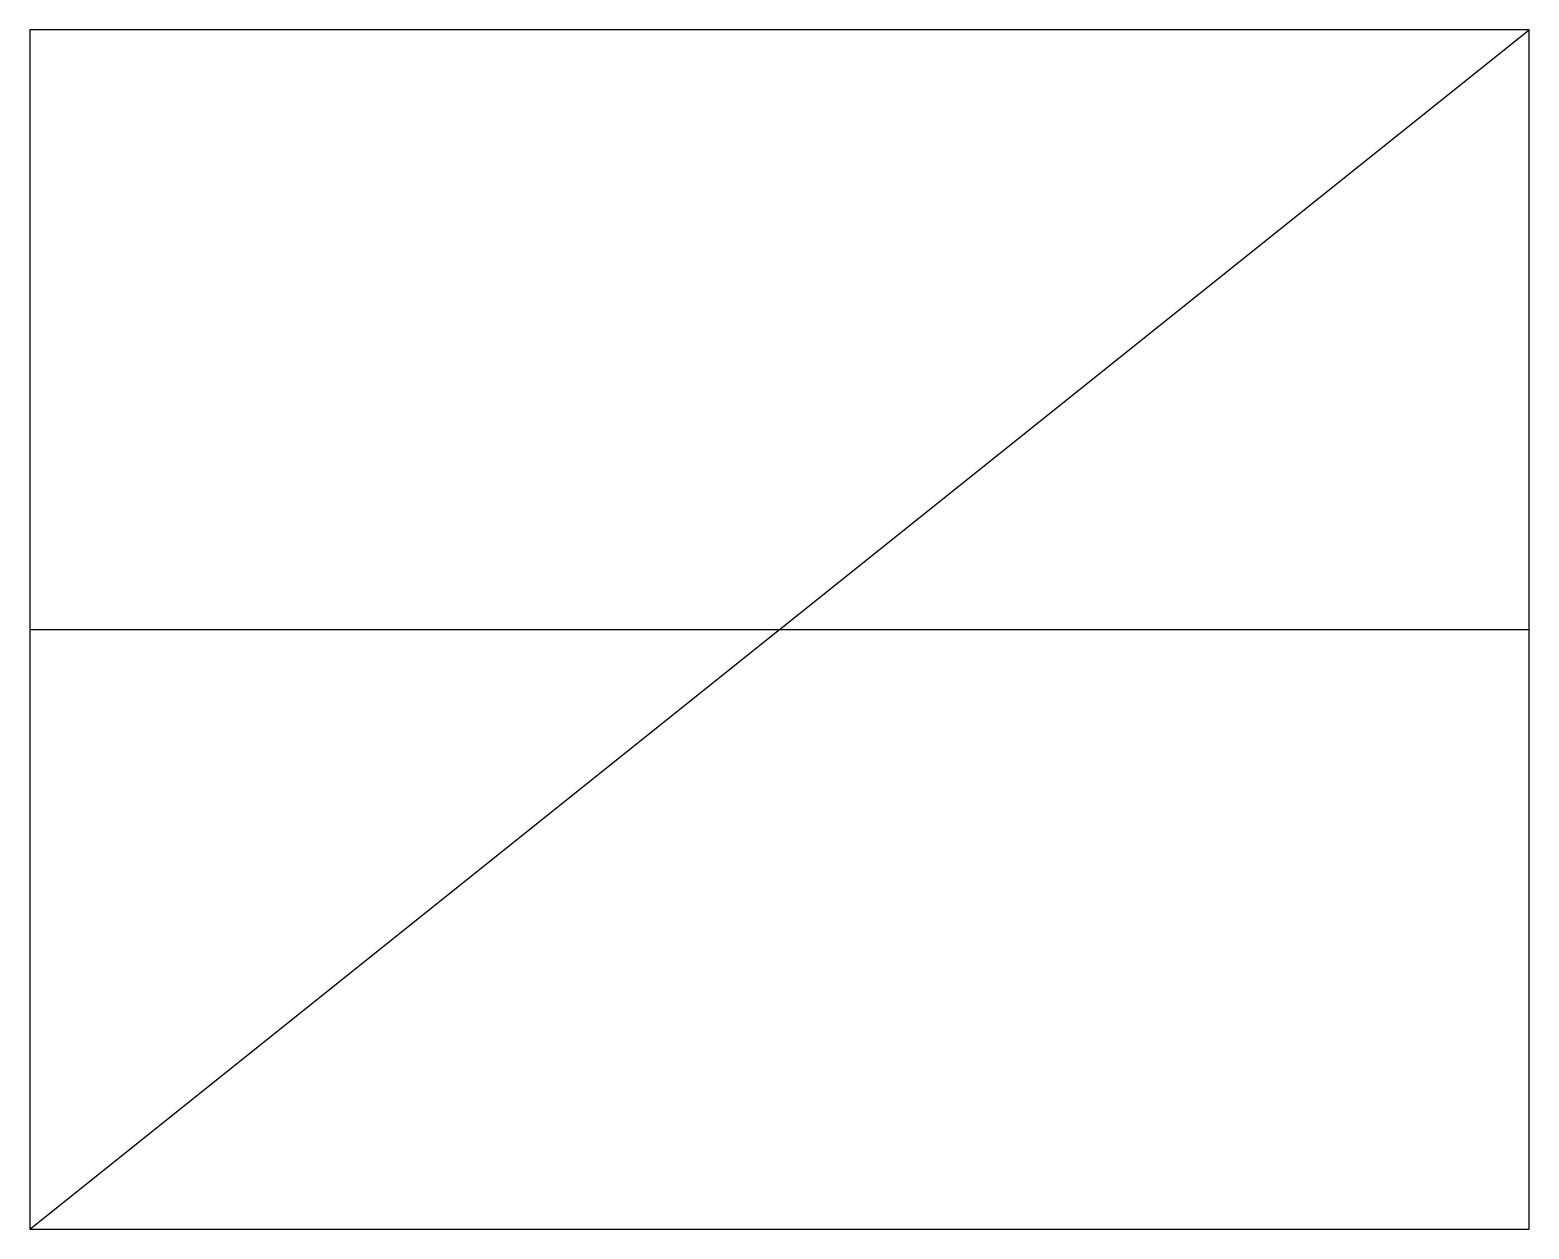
# Model space of a CAD drawing. Header units: metres. Extents: x 0 to 1000, y 0 to 800.
import ezdxf

# ---------------------------------------------------------------- set-up
doc = ezdxf.new("R2010")
doc.units = ezdxf.units.M
doc.layers.add('BEAM', color=7, linetype='Continuous')
doc.layers.add('DIAG', color=1, linetype='Continuous')

msp = doc.modelspace()

# ---------------------------------------------------------------- linework, layer by layer
at = {"layer": 'BEAM', "color": 7}
for p, q in [((1000, 800), (0, 800)), ((0, 800), (0, 0)), ((1000, 0), (1000, 800)), ((0, 400), (1000, 400)), ((0, 0), (1000, 0))]:
    msp.add_line(p, q, dxfattribs=at)
at = {"layer": 'DIAG', "color": 1}
msp.add_line((0, 0), (1000, 800), dxfattribs=at)

doc.saveas('drawing.dxf')
